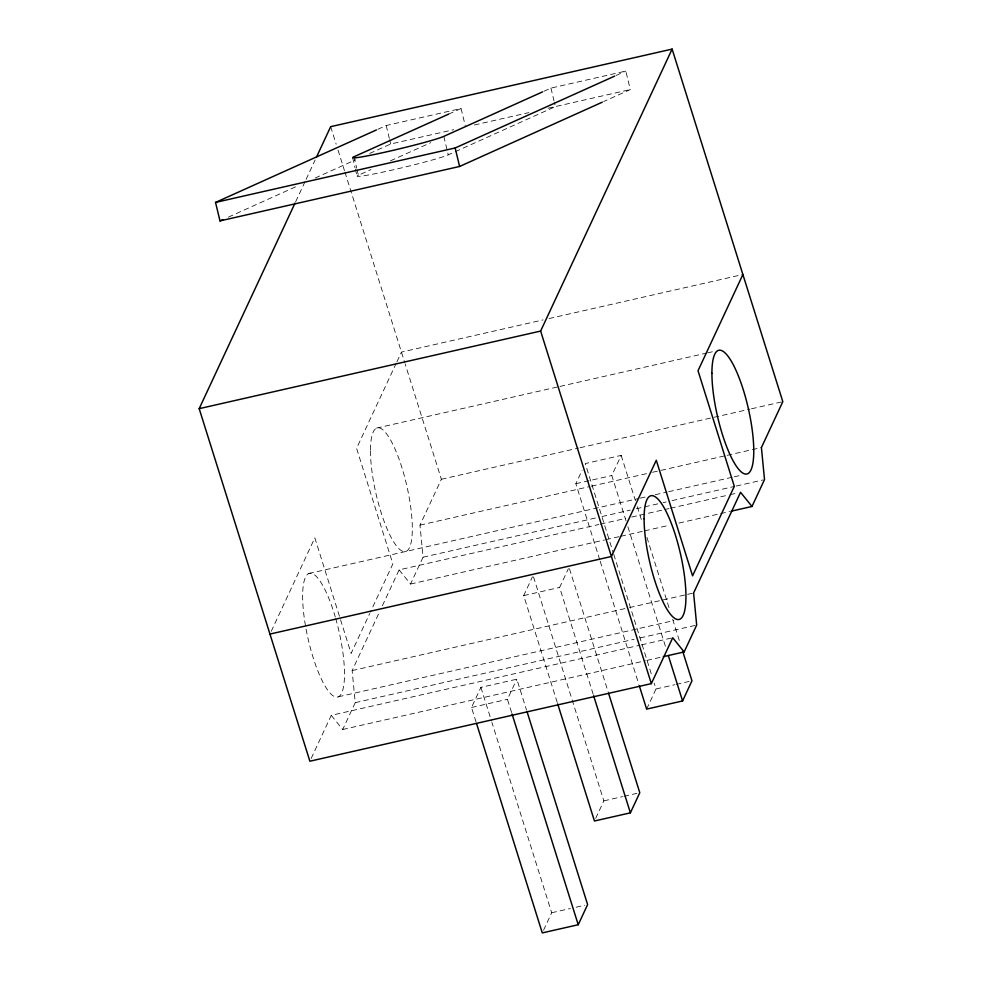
<?xml version="1.0" encoding="UTF-8"?>
<svg xmlns="http://www.w3.org/2000/svg" width="982" height="982" viewBox="0 0 982 982"><rect width="100%" height="100%" fill="white"/><g stroke="black" fill="none" stroke-linecap="round" stroke-linejoin="round"><path stroke-width="0.74" stroke-dasharray="4.91 3.68" d="M295.692 201.691L305.414 180.86M306.053 179.46L315.124 160.017M271.241 631.316L314.829 537.841L351.126 653.435L369.748 613.492M396.311 363.095L356.576 448.32L392.861 563.913L370.386 612.117M396.961 361.72L401.442 352.096L543.095 319.911M311.184 758.435L331.278 715.338L639.92 645.211M331.278 715.338L342.706 729.516L355.226 702.658L352.145 670.583L379.801 611.27M382.379 605.747L399.109 569.879L598.91 524.486M399.109 569.879L410.537 584.045L423.058 557.199L419.977 525.125L441.372 479.253L405.112 363.782M476.098 722.126L471.507 707.494L480.898 687.351L516.839 679.188L526.487 709.925M557.236 702.449L523.688 595.595L532.453 576.802M599.757 559.814L575.857 483.709L582.117 470.28M511.585 712.49L507.448 699.319L516.839 679.188M593.177 694.274L559.63 587.432L568.394 568.627M626.05 520.914L611.798 475.534L621.189 455.39L585.247 463.565L613.284 552.854M543.537 930.212L551.675 912.757L491.933 722.482M595.706 818.325L603.844 800.87L533.533 576.913M646.635 709.114L656.025 688.971L654.184 683.116M377.825 129.305L386.208 125.524L461.086 108.511L465.198 125.573M448.565 114.157L461.086 108.511M228.389 217.12L298.332 185.61M315.124 178.049L355.693 159.771M369.674 153.462L390.664 144.01L453.794 129.661M543.991 91.228L550.951 88.098L625.829 71.085L630.272 89.571L603.697 101.539M357.043 169.579L358.405 175.262L370.926 169.616M390.406 160.839L430.754 142.672M616.033 75.491L625.829 71.085M358.405 175.262A47.59 2.332 -13.5 0 0 392.26 170.046A47.59 2.332 -13.5 0 0 448.258 154.849L453.831 152.333M455.218 151.707L555.395 106.584L554.364 102.312M474.38 124.984L528.881 112.611M548.03 108.253L630.272 89.571M549.061 318.549L742.895 274.506M376.56 428.091L558.476 386.748M559.961 386.417L706.083 353.213M707.58 352.869L715.031 351.175M441.372 479.253L578.545 448.074M580.031 447.743L750.015 409.113M751.5 408.782L782.814 401.663M575.857 483.709L611.798 475.534M419.977 525.125L589.949 486.507M591.446 486.164L651.091 472.612M652.576 472.268L725.637 455.673M727.134 455.329L761.418 447.547M308.729 573.549L638.828 498.475M640.313 498.132L648.697 496.303M655.227 494.744L667.159 492.043M668.644 491.7L732.756 477.129M734.254 476.798L741.705 475.104M423.058 557.199L596.025 517.895M601.991 516.544L630.309 510.1M636.275 508.75L661.623 502.993M663.12 502.649L666.103 501.974M672.069 500.611L734.683 486.385M736.181 486.053L763.014 479.952M600.395 524.143L625.743 518.386M631.708 517.035L668.988 508.566M670.473 508.222L728.619 495.014M730.117 494.67L737.568 492.976M410.537 584.045L604.372 540.002M605.869 539.67L619.286 536.614M620.771 536.282L643.136 531.201M644.634 530.857L668.484 525.444M678.93 523.062L719.18 513.917M720.678 513.586L729.626 511.548M523.688 595.595L559.63 587.432M352.145 670.583L627.989 607.907M629.474 607.576L686.136 594.699M687.633 594.356L693.599 593.005M338.385 696.79L673.873 620.563M355.226 702.658L634.053 639.307M640.019 637.944L696.68 625.068M641.406 644.879L672.719 637.76M342.706 729.516L645.395 660.739M646.88 660.395L661.794 657.007M471.507 707.494L507.448 699.319M656.025 688.971L674.72 684.724M676.156 684.405L689.094 681.459M603.844 800.87L622.539 796.623M623.975 796.292L636.913 793.358M551.675 912.757L570.358 908.51M576.115 907.208L584.744 905.244M621.189 455.39L635.44 500.771M637.281 506.626L641.872 521.258M646.929 537.363L669.454 609.086M672.67 619.335L679.556 641.283M627.891 526.769L666.029 648.255M613.75 554.314L651.888 675.8M600.211 561.274L638.816 684.233M569.474 568.75L608.079 691.709M330.664 126.678L336.188 144.244M338.017 150.099L344.461 170.598M344.915 172.059L404.658 362.321M480.898 687.351L491.466 721.009M550.951 88.098L554.02 100.888M443.815 136.363L448.258 154.849M386.208 125.524L389.289 138.327M389.633 139.751L390.664 144.01M353.962 156.776L356.699 168.155M352.624 157.721L355.018 167.677M355.361 169.1L357.067 176.208M335.672 618.378A63.462 15.908 77.2 0 1 338.029 696.925A63.462 15.908 77.2 0 1 305.967 628.554M305.451 625.644A63.462 15.908 77.2 0 1 309.269 573.353A63.462 15.908 77.2 0 1 335.267 616.954M370.46 450.836A63.462 15.908 77.2 0 0 401.896 550.951A63.462 15.908 77.2 0 0 401.822 467.322A63.462 15.908 77.2 0 0 370.46 450.836"/><path stroke-width="1.47" d="M316.425 157.243L330.664 126.678L672.118 49.1L782.814 401.663L761.418 447.547L764.512 479.609L751.991 506.467L740.551 492.301L693.599 593.005L696.68 625.068L684.159 651.925L672.719 637.76L651.336 683.632L309.882 761.222L199.186 408.659L295.042 203.078M651.336 683.632L540.628 331.069L672.118 49.1M742.895 274.506L698.018 370.742L734.315 486.336L692.568 575.845L656.283 460.251L611.405 556.487L269.964 634.065M476.565 723.587L542.285 932.9L578.226 924.737L587.617 904.594L526.953 711.385M557.69 703.91L594.454 821.001L630.395 812.838L639.785 792.695L608.545 693.169M639.282 685.694L646.635 709.114L682.576 700.952L691.966 680.808L682.772 651.532M602.297 102.177L459.601 166.461L219.993 220.901L215.537 202.415L376.425 129.943M448.565 114.157L353.962 156.776A47.59 2.332 -13.5 0 0 387.804 151.559A47.59 2.332 -13.5 0 0 443.815 136.363L542.604 91.854M219.993 220.901L222.791 219.637M215.537 202.415L455.157 147.975L614.634 76.13M199.186 408.659L540.628 331.069M731.111 511.205L751.991 506.467M663.28 656.676L684.159 651.925M668.325 655.571L682.576 700.952M593.631 695.747L630.395 812.838M512.039 713.963L578.226 924.737M455.157 147.975L459.601 166.461M644.082 518.717A63.462 15.908 77.2 0 0 675.506 618.832A63.462 15.908 77.2 0 0 675.444 535.202A63.462 15.908 77.2 0 0 644.082 518.717M711.913 373.258A63.462 15.908 77.2 0 0 743.337 473.361A63.462 15.908 77.2 0 0 743.276 389.744A63.462 15.908 77.2 0 0 711.913 373.258"/></g></svg>
